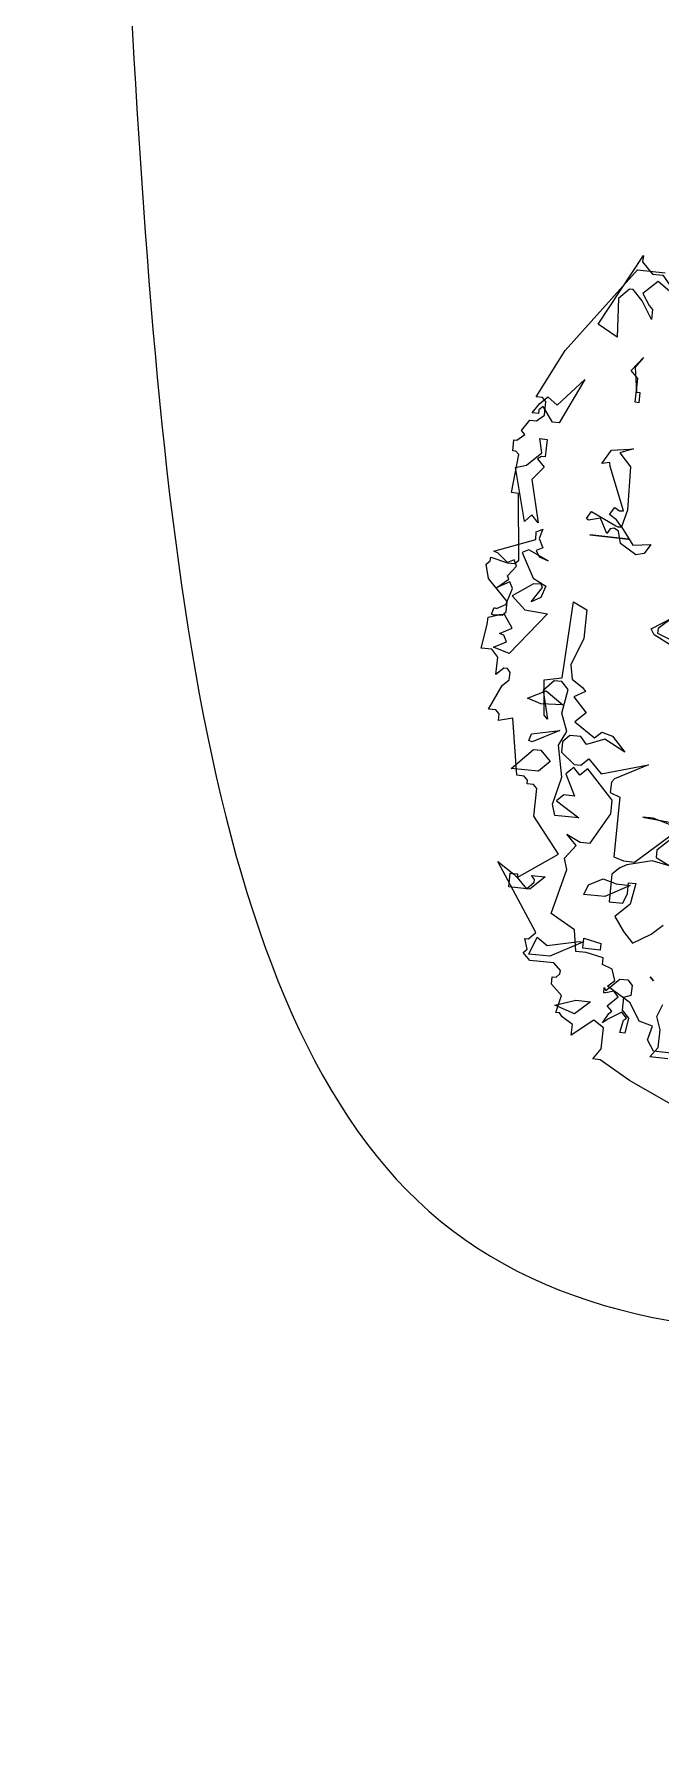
# Model space of a CAD drawing. Header units: metres. Extents: x 329311 to 330425, y 7396637 to 7397287.
# Drawn here: x 329847.748 to 329848.758, y 7397026.995 to 7397029.753 of the extents above; entities that cross this region are included whole.
import ezdxf

# ---------------------------------------------------------------- set-up
doc = ezdxf.new("R2010")
doc.units = ezdxf.units.M
doc.linetypes.add('CACHE2', pattern=[4.7625, 3.175, -1.5875])
doc.layers.get('0').update_dxf_attribs({"lineweight": 18})
doc.layers.add('ARBRE', color=251, linetype='Continuous', lineweight=13)
doc.layers.add('AXES+POTEAUX', color=6, linetype='CACHE2', lineweight=13)
doc.layers.add('VEGETAIS', color=3, linetype='Continuous')
pattern_1 = [(341.96263, (329827.33868, 7397103.38185), (0.0540704, 0.16604302), [0.127, -0.047625]), (71.96263, (329827.33868, 7397103.38185), (-0.16604302, 0.0540704), [0.127, -0.047625])]

# ---------------------------------------------------------------- blocks, each defined once
blk = doc.blocks.new('WMF26', base_point=(0, 0.001))
at = {"color": 85}
blk.add_lwpolyline([(2.717, -11.289), (2.258, -11.085), (1.945, -10.911), (1.873, -10.911), (1.945, -10.802), (1.945, -10.59), (1.843, -10.524), (1.633, -10.699), (1.633, -10.59), (1.523, -10.524), (1.494, -10.488), (1.458, -10.488), (1.494, -10.315), (1.385, -10.212), (1.385, -10.139), (1.422, -10.139), (1.458, -10.103), (1.458, -10.067), (1.385, -10.001), (1.145, -10.001), (1.072, -9.928), (1.108, -9.892), (1.072, -9.789), (1.108, -9.789), (1.175, -9.717), (0.724, -9.055), (0.897, -9.164), (0.934, -9.193), (1.32, -8.917), (1.036, -8.567), (1.036, -8.291), (1, -8.255), (0.934, -8.255), (0.934, -8.218), (0.897, -8.181), (0.825, -8.181), (0.724, -7.621), (0.585, -7.658), (0.585, -7.592), (0.548, -7.556), (0.476, -7.556), (0.585, -7.308), (0.65, -7.243), (0.65, -7.17), (0.621, -7.133), (0.585, -7.133), (0.512, -7.206), (0.512, -7.032), (0.446, -6.959), (0.338, -6.959), (0.374, -6.719), (0.374, -6.646), (0.476, -6.61), (0.512, -6.61), (0.548, -6.573), (0.548, -6.471), (0.338, -6.26), (0.301, -6.122), (0.338, -6.085), (0.338, -6.049), (0.512, -6.085), (0.585, -6.085), (0.621, -6.049), (0.548, -5.387), (0.476, -5.387), (0.512, -5.002), (0.476, -4.972), (0.446, -4.972), (0.446, -4.863), (0.476, -4.863), (0.548, -4.797), (0.512, -4.761), (0.585, -4.652), (0.65, -4.652), (0.724, -4.587), (0.724, -4.448), (0.687, -4.412), (0.621, -4.412), (0.861, -3.924), (1.494, -3.051), (1.771, -3.051)], dxfattribs=at)
at = {"color": 63}
for points in [[(1.647, -3.076), (1.75, -3.076), (1.959, -3.316), (1.712, -3.143), (1.574, -3.28), (1.647, -3.39), (1.684, -3.426), (1.684, -3.527), (1.574, -3.353), (1.472, -3.251), (1.436, -3.251), (1.335, -3.353), (1.363, -3.739), (1.16, -3.63), (1.538, -2.902), (1.538, -2.967), (1.647, -3.076), (1.647, -3.076)], [(1.611, -4.262), (1.647, -4.262), (1.647, -4.364), (1.611, -4.364), (1.611, -4.125), (1.538, -4.052), (1.647, -3.913), (1.574, -4.015), (1.611, -4.262), (1.611, -4.262)], [(2.669, -10.772), (2.465, -10.772), (2.393, -10.663), (2.429, -10.524), (2.291, -10.488), (2.182, -10.315), (1.941, -10.175), (2.007, -10.11), (1.971, -10.001), (1.869, -9.965), (1.869, -9.9), (1.694, -9.863), (1.593, -9.863), (1.556, -9.652), (1.309, -9.513), (1.418, -9.062), (1.382, -8.953), (1.484, -8.814), (1.382, -8.713), (1.52, -8.778), (1.622, -8.778), (1.796, -8.465), (1.796, -8.327), (1.52, -8.043), (1.447, -8.115), (1.382, -8.043), (1.309, -8.115), (1.418, -8.327), (1.309, -8.327), (1.243, -8.393), (1.484, -8.538), (1.243, -8.538), (1.207, -8.429), (1.273, -8.152), (1.207, -7.84), (1.273, -7.694), (1.207, -7.519), (1.243, -7.279), (1.171, -7.206), (1.097, -7.206), (0.996, -7.315), (1.069, -7.592), (1.032, -7.556), (0.996, -7.206), (1.171, -7.17), (1.207, -6.405), (1.345, -6.471), (1.345, -6.755), (1.243, -7.032), (1.273, -7.17), (1.382, -7.243), (1.418, -7.279), (1.309, -7.344), (1.447, -7.491), (1.345, -7.592), (1.556, -7.73), (1.622, -7.664), (1.731, -7.694), (1.869, -7.84), (1.658, -7.73), (1.484, -7.803), (1.418, -7.73), (1.309, -7.73), (1.243, -7.803), (1.243, -7.905), (1.382, -8.014), (1.447, -8.014), (1.52, -7.942), (1.658, -8.079), (2.117, -7.942), (1.796, -8.115), (1.768, -8.152), (1.768, -8.255), (1.869, -8.291), (1.869, -8.887), (1.971, -8.917), (2.081, -8.917), (2.465, -8.567)], [(2.495, -8.538), (2.219, -8.465), (2.117, -8.465), (2.568, -8.502)], [(2.429, -8.641), (2.291, -8.778), (2.291, -8.851), (2.429, -8.917)], [(2.815, -8.989), (2.255, -8.887), (2.007, -8.953), (1.941, -8.989), (1.869, -9.062), (1.869, -9.338), (2.007, -9.338), (2.044, -9.237), (2.044, -9.128), (2.117, -9.128), (2.081, -9.338), (1.941, -9.477), (2.044, -9.616), (2.146, -9.724), (2.32, -9.616), (2.429, -9.513)], [(0.811, -4.648), (0.701, -4.503), (0.664, -4.54), (0.664, -4.576), (0.599, -4.576), (0.664, -4.474), (0.738, -4.401), (0.84, -4.474), (1.087, -4.19), (0.876, -4.648), (0.811, -4.648), (0.811, -4.648)], [(0.774, -4.998), (0.738, -4.998), (0.701, -5.027), (0.774, -5.1), (0.664, -5.237), (0.774, -5.659), (0.701, -5.587), (0.636, -5.659), (0.49, -5.136), (0.599, -5.1), (0.738, -4.961), (0.701, -4.823), (0.774, -4.823), (0.774, -4.998), (0.774, -4.998)], [(1.644, -5.44), (1.605, -5.613), (1.735, -5.783), (1.911, -5.757), (1.856, -5.852), (1.776, -5.874), (1.61, -5.777), (1.577, -5.658), (1.532, -5.631), (1.493, -5.642), (1.464, -5.693), (1.386, -5.547), (1.268, -5.579), (1.247, -5.567), (1.291, -5.492), (1.547, -5.606), (1.567, -5.617), (1.605, -5.613), (1.548, -5.547), (1.473, -5.503), (1.517, -5.427), (1.567, -5.456), (1.605, -5.451), (1.427, -5.026), (1.421, -4.988), (1.344, -5.005), (1.426, -4.864), (1.605, -4.833), (1.643, -4.828), (1.511, -4.88), (1.632, -5.009), (1.644, -5.44), (1.644, -5.44)], [(0.582, -6.871), (0.548, -6.807), (0.504, -6.794), (0.624, -6.729), (0.535, -6.601), (0.429, -6.618), (0.405, -6.61), (0.426, -6.542), (0.45, -6.549), (0.538, -6.501), (0.588, -6.335), (0.554, -6.272), (0.432, -6.341), (0.54, -6.246), (0.524, -6.215), (0.602, -6.111), (0.573, -6.049), (0.51, -6.083), (0.408, -5.999), (0.364, -5.986), (0.768, -5.826), (0.764, -5.75), (0.827, -5.716), (0.799, -5.813), (0.846, -5.902), (0.783, -5.936), (0.818, -5.995), (0.911, -6.023), (0.709, -5.935), (0.645, -5.969), (0.78, -6.212), (0.914, -6.279), (0.878, -6.396), (0.784, -6.447), (0.882, -6.296), (0.865, -6.264), (0.79, -6.268), (0.592, -6.41), (0.732, -6.533), (0.961, -6.549), (0.622, -6.984), (0.461, -6.936), (0.582, -6.871), (0.582, -6.871)], [(1.298, -5.725), (1.684, -5.725), (1.298, -5.725), (1.298, -5.725)], [(1.028, -7.314), (1.205, -7.435), (0.989, -7.447), (0.85, -7.405), (1.028, -7.314), (1.028, -7.314)], [(0.927, -7.754), (1.204, -7.693), (0.941, -7.835), (0.906, -7.825), (0.927, -7.754), (0.927, -7.754)], [(1.833, -9.825), (1.658, -9.825), (1.658, -9.724), (1.833, -9.76), (1.833, -9.825), (1.833, -9.825)], [(2.356, -10.037), (2.393, -10.073), (2.356, -10.037), (2.356, -10.037)]]:
    blk.add_lwpolyline(points, dxfattribs=at)
at = {"color": 106}
for points in [[(2.22, -6.736), (2.039, -6.647), (2.003, -6.592), (2.204, -6.459), (2.074, -6.58), (2.07, -6.627), (2.231, -6.686)], [(1.139, -8.009), (1.036, -8.118), (0.76, -8.118), (0.963, -7.907), (1.036, -7.907), (1.139, -8.009), (1.139, -8.009)], [(0.934, -9.193), (1.036, -9.294), (1.108, -9.222), (1.108, -9.193), (1.072, -9.157), (1.211, -9.157), (1.072, -9.294), (0.861, -9.294), (0.861, -9.157), (0.934, -9.157), (0.934, -9.193), (0.934, -9.193)], [(2.062, -9.153), (1.822, -9.291), (1.611, -9.291), (1.647, -9.19), (1.786, -9.117), (1.923, -9.153), (2.062, -9.153), (2.062, -9.153)], [(1.616, -9.763), (1.652, -9.763), (1.34, -9.938), (1.128, -9.938), (1.194, -9.763), (1.303, -9.835), (1.616, -9.763), (1.616, -9.763)], [(2.615, -10.83), (2.435, -10.83), (2.509, -10.73), (2.509, -10.551), (2.462, -10.425), (2.509, -10.298)], [(2.184, -10.144), (2.184, -10.244), (2.111, -10.27), (2.111, -10.397), (2.184, -10.471), (2.163, -10.622), (2.111, -10.622), (2.137, -10.496), (2.163, -10.471), (2.111, -10.418), (1.984, -10.496), (1.931, -10.544), (1.984, -10.445), (2.011, -10.418), (1.958, -10.37), (2.058, -10.27), (2.011, -10.218), (1.931, -10.244), (1.911, -10.244), (1.911, -10.192), (1.931, -10.218), (2.058, -10.092), (2.137, -10.092), (2.184, -10.144), (2.184, -10.144)], [(1.643, -10.483), (1.438, -10.418), (1.643, -10.346), (1.788, -10.346), (1.643, -10.483), (1.643, -10.483)]]:
    blk.add_lwpolyline(points, dxfattribs=at)
blk = doc.blocks.new('T2_02')
at = {"xscale": 0.3499999999999943, "yscale": 0.3499999999999943, "zscale": 0.3499999999999943}
blk.add_blockref('WMF26', (-2.2399, 1.997), dxfattribs=at)

msp = doc.modelspace()

# ---------------------------------------------------------------- hatches: boundary and pattern name
at = {"layer": 'AXES+POTEAUX'}
h = msp.add_hatch(dxfattribs=at)
h.set_pattern_fill('ANGLE', color=253, scale=0.025)
h.set_pattern_definition(pattern_1)
edge = h.paths.add_edge_path()
edge.add_line((329826.7385, 7397041.2079), (329842.2426, 7397036.1779))
edge.add_line((329846.8442, 7397037.6251), (329826.8826, 7397044.0928))
edge.add_line((329826.7385, 7397041.2079), (329826.8826, 7397044.0928))
edge.add_line((329844.8123, 7397035.297), (329860.3047, 7397030.2222))
edge.add_line((329859.606, 7397032.0674), (329846.4153, 7397036.308))
edge.add_line((329845.088, 7397036.1686), (329844.8123, 7397035.297))
edge.add_line((329842.5027, 7397037.0002), (329845.088, 7397036.1686))
edge.add_line((329846.4153, 7397036.308), (329846.8442, 7397037.6251))
edge.add_line((329862.8868, 7397029.3806), (329868.6707, 7397027.4942))
edge.add_line((329868.6707, 7397027.4942), (329868.1393, 7397025.8622))
edge.add_line((329868.1393, 7397025.8622), (329869.8371, 7397025.3093))
edge.add_line((329869.8371, 7397025.3093), (329870.2976, 7397026.7236))
edge.add_line((329870.4296, 7397026.6807), (329870.9966, 7397028.5012))
edge.add_line((329870.9966, 7397028.5012), (329869.4474, 7397029.0057))
edge.add_line((329869.3891, 7397028.8268), (329864.8797, 7397030.2953))
edge.add_line((329864.8797, 7397030.2953), (329865.243, 7397031.6298))
edge.add_line((329865.243, 7397031.6298), (329860.0176, 7397033.3314))
edge.add_line((329860.0176, 7397033.3314), (329859.606, 7397032.0674))
edge.add_line((329860.3047, 7397030.2222), (329860.5922, 7397031.1312))
edge.add_line((329860.5922, 7397031.1312), (329863.1775, 7397030.2996))
edge.add_line((329863.1775, 7397030.2996), (329862.8868, 7397029.3806))
edge.add_line((329842.2426, 7397036.1779), (329842.5027, 7397037.0002))
edge.add_line((329869.4474, 7397029.0057), (329869.3891, 7397028.8268))
h = msp.add_hatch(dxfattribs=at)
h.set_pattern_fill('ANGLE', color=253, scale=0.025)
h.set_pattern_definition(pattern_1)
edge = h.paths.add_edge_path()
edge.add_line((329819.1935, 7397028.939), (329822.1725, 7397038.0422))
edge.add_line((329820.2002, 7397038.2398), (329816.6358, 7397027.294))
edge.add_line((329820.2002, 7397038.2398), (329822.1725, 7397038.0422))
edge.add_line((329816.6358, 7397027.294), (329819.0805, 7397026.5098))
edge.add_line((329821.7047, 7397025.6285), (329840.3785, 7397019.5539))
edge.add_line((329819.3852, 7397027.2995), (329821.9742, 7397026.4804))
edge.add_line((329819.1387, 7397026.5209), (329819.3646, 7397027.2351))
edge.add_line((329821.9742, 7397026.4804), (329821.7121, 7397025.6518))
edge.add_line((329823.38, 7397027.5745), (329819.1935, 7397028.939))
edge.add_line((329822.9529, 7397026.2608), (329823.38, 7397027.5745))
edge.add_line((329837.125, 7397021.6588), (329822.9529, 7397026.2608))
edge.add_line((329837.5369, 7397022.9656), (329837.125, 7397021.6588))
edge.add_line((329846.004, 7397020.2084), (329837.5369, 7397022.9656))
edge.add_line((329840.3785, 7397019.5539), (329840.6662, 7397020.4632))
edge.add_line((329840.6662, 7397020.4632), (329843.2554, 7397019.644))
edge.add_line((329843.2554, 7397019.644), (329842.8615, 7397018.3987))
edge.add_line((329842.8615, 7397018.3987), (329859.1769, 7397013.0858))
edge.add_line((329845.5763, 7397018.8948), (329846.004, 7397020.2084))
edge.add_line((329859.5832, 7397014.3336), (329845.5763, 7397018.8948))
edge.add_line((329859.1769, 7397013.0858), (329859.5832, 7397014.3336))

# ---------------------------------------------------------------- linework, layer by layer
at = {"layer": 'VEGETAIS'}
for points in [[(329847.8946, 7397029.9556), (329859.0534, 7397027.4591), (329856.1037, 7397025.7079), (329852.7553, 7397028.1916), (329848.3655, 7397027.8746), (329847.8946, 7397029.9556)], [(329847.435, 7397025.0224), (329852.1967, 7397026.8803), (329855.6131, 7397024.2012), (329859.7601, 7397026.1018), (329862.3647, 7397020.0764), (329856.2643, 7397021.8999), (329847.435, 7397025.0224)]]:
    msp.add_spline(points, degree=3, dxfattribs=at)

# ---------------------------------------------------------------- block references
at = {"layer": 'ARBRE', "xscale": 0.4621142716754235, "yscale": 0.4621142716754235, "zscale": 0.4621142716754235, "rotation": 354.0121026411171}
msp.add_blockref('T2_02', (329849.4643, 7397028.8638), dxfattribs=at)

doc.saveas('drawing.dxf')
